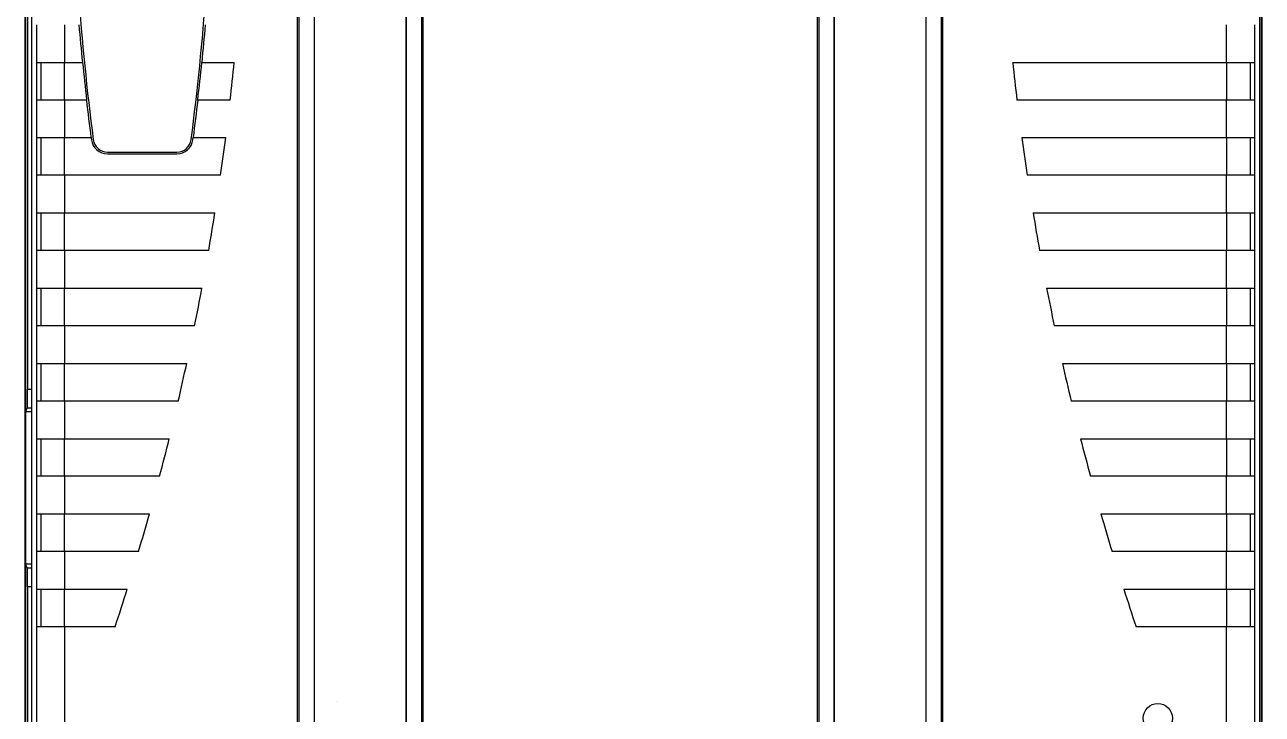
# Model space of a CAD drawing. Header units: inches. Extents: x -4 to 280, y -9 to 35.
# Drawn here: x 42.559 to 45.19, y 13.066 to 14.531 of the extents above; entities that cross this region are included whole.
import ezdxf

# ---------------------------------------------------------------- set-up
doc = ezdxf.new("R2010")
doc.units = ezdxf.units.IN
doc.header["$LTSCALE"] = 0.5
doc.header["$MEASUREMENT"] = 0
doc.set_wipeout_variables(frame=1)
doc.layers.add('204', color=7, linetype='Continuous')
doc.layers.add('IOBASE', color=177, linetype='Continuous')

# ---------------------------------------------------------------- blocks, each defined once
blk = doc.blocks.new('IC200CHS022')
at = {"layer": '204', "color": 150, "linetype": 'Continuous'}
for p, q in [((4.3713, 7.3567), (4.3713, 3.9934)), ((5.5015, 7.1237), (5.5015, 4.6161)), ((6.5985, 7.1237), (6.5985, 3.3455)), ((4.3659, 5.8766), (4.3659, 3.0802)), ((6.9959, 3.0802), (6.9959, 5.8476)), ((5.0159, 3.862), (5.0159, 5.2022)), ((5.0173, 3.8634), (5.0173, 5.2008)), ((6.1173, 3.3455), (6.1173, 5.1334)), ((5.1386, 4.6774), (5.1386, 4.7024)), ((5.1386, 4.7024), (5.1636, 4.7024)), ((5.1636, 4.7024), (5.1636, 4.6774)), ((5.2386, 4.6774), (5.2386, 4.7024)), ((5.2386, 4.7024), (5.2636, 4.7024)), ((5.2636, 4.7024), (5.2636, 4.6774)), ((5.3386, 4.6774), (5.3386, 4.7024)), ((5.3386, 4.7024), (5.3636, 4.7024)), ((5.3636, 4.7024), (5.3636, 4.6774)), ((6.2346, 4.6774), (6.2346, 4.7024)), ((6.2346, 4.7024), (6.2596, 4.7024)), ((6.2596, 4.7024), (6.2596, 4.6774)), ((6.3346, 4.6774), (6.3346, 4.7024)), ((6.3346, 4.7024), (6.3596, 4.7024)), ((6.3596, 4.7024), (6.3596, 4.6774)), ((6.4346, 4.6774), (6.4346, 4.7024)), ((6.4346, 4.7024), (6.4596, 4.7024)), ((6.4596, 4.7024), (6.4596, 4.6774)), ((5.1636, 4.6774), (5.1386, 4.6774)), ((5.2636, 4.6774), (5.2386, 4.6774)), ((5.3636, 4.6774), (5.3386, 4.6774)), ((6.2596, 4.6774), (6.2346, 4.6774)), ((6.3596, 4.6774), (6.3346, 4.6774)), ((6.4596, 4.6774), (6.4346, 4.6774)), ((5.5015, 4.6161), (5.5015, 3.8151)), ((5.1386, 4.5774), (5.1386, 4.6024)), ((5.1386, 4.6024), (5.1636, 4.6024)), ((5.1636, 4.6024), (5.1636, 4.5774)), ((5.2386, 4.5774), (5.2386, 4.6024)), ((5.2386, 4.6024), (5.2636, 4.6024)), ((5.2636, 4.6024), (5.2636, 4.5774)), ((5.3386, 4.5774), (5.3386, 4.6024)), ((5.3386, 4.6024), (5.3636, 4.6024)), ((5.3636, 4.6024), (5.3636, 4.5774)), ((6.2346, 4.5774), (6.2346, 4.6024)), ((6.2346, 4.6024), (6.2596, 4.6024)), ((6.2596, 4.6024), (6.2596, 4.5774)), ((6.3346, 4.5774), (6.3346, 4.6024)), ((6.3346, 4.6024), (6.3596, 4.6024)), ((6.3596, 4.6024), (6.3596, 4.5774)), ((6.4346, 4.5774), (6.4346, 4.6024)), ((6.4346, 4.6024), (6.4596, 4.6024)), ((6.4596, 4.6024), (6.4596, 4.5774)), ((5.1636, 4.5774), (5.1386, 4.5774)), ((5.2636, 4.5774), (5.2386, 4.5774)), ((5.3636, 4.5774), (5.3386, 4.5774)), ((6.2596, 4.5774), (6.2346, 4.5774)), ((6.3596, 4.5774), (6.3346, 4.5774)), ((6.4596, 4.5774), (6.4346, 4.5774)), ((5.1386, 4.4774), (5.1386, 4.5024)), ((5.1386, 4.5024), (5.1636, 4.5024)), ((5.1636, 4.5024), (5.1636, 4.4774)), ((5.2386, 4.4774), (5.2386, 4.5024)), ((5.2386, 4.5024), (5.2636, 4.5024)), ((5.2636, 4.5024), (5.2636, 4.4774)), ((5.3386, 4.4774), (5.3386, 4.5024)), ((5.3386, 4.5024), (5.3636, 4.5024)), ((5.3636, 4.5024), (5.3636, 4.4774)), ((6.2346, 4.4774), (6.2346, 4.5024)), ((6.2346, 4.5024), (6.2596, 4.5024)), ((6.2596, 4.5024), (6.2596, 4.4774)), ((6.3346, 4.4774), (6.3346, 4.5024)), ((6.3346, 4.5024), (6.3596, 4.5024)), ((6.3596, 4.5024), (6.3596, 4.4774)), ((6.4346, 4.4774), (6.4346, 4.5024)), ((6.4346, 4.5024), (6.4596, 4.5024)), ((6.4596, 4.5024), (6.4596, 4.4774)), ((5.1636, 4.4774), (5.1386, 4.4774)), ((5.2636, 4.4774), (5.2386, 4.4774)), ((5.3636, 4.4774), (5.3386, 4.4774)), ((6.2596, 4.4774), (6.2346, 4.4774)), ((6.3596, 4.4774), (6.3346, 4.4774)), ((6.4596, 4.4774), (6.4346, 4.4774)), ((5.1386, 4.3774), (5.1386, 4.4024)), ((5.1386, 4.4024), (5.1636, 4.4024)), ((5.1636, 4.4024), (5.1636, 4.3774)), ((5.2386, 4.3774), (5.2386, 4.4024)), ((5.2386, 4.4024), (5.2636, 4.4024)), ((5.2636, 4.4024), (5.2636, 4.3774)), ((5.3386, 4.3774), (5.3386, 4.4024)), ((5.3386, 4.4024), (5.3636, 4.4024)), ((5.3636, 4.4024), (5.3636, 4.3774)), ((6.2346, 4.3774), (6.2346, 4.4024)), ((6.2346, 4.4024), (6.2596, 4.4024)), ((6.2596, 4.4024), (6.2596, 4.3774)), ((6.3346, 4.3774), (6.3346, 4.4024)), ((6.3346, 4.4024), (6.3596, 4.4024)), ((6.3596, 4.4024), (6.3596, 4.3774)), ((6.4346, 4.3774), (6.4346, 4.4024)), ((6.4346, 4.4024), (6.4596, 4.4024)), ((6.4596, 4.4024), (6.4596, 4.3774)), ((5.1636, 4.3774), (5.1386, 4.3774)), ((5.2636, 4.3774), (5.2386, 4.3774)), ((5.3636, 4.3774), (5.3386, 4.3774)), ((6.2596, 4.3774), (6.2346, 4.3774)), ((6.3596, 4.3774), (6.3346, 4.3774)), ((6.4596, 4.3774), (6.4346, 4.3774)), ((5.1386, 4.2774), (5.1386, 4.3024)), ((5.1386, 4.3024), (5.1636, 4.3024)), ((5.1636, 4.3024), (5.1636, 4.2774)), ((5.2386, 4.2774), (5.2386, 4.3024)), ((5.2386, 4.3024), (5.2636, 4.3024)), ((5.2636, 4.3024), (5.2636, 4.2774)), ((5.3386, 4.2774), (5.3386, 4.3024)), ((5.3386, 4.3024), (5.3636, 4.3024)), ((5.3636, 4.3024), (5.3636, 4.2774)), ((6.2346, 4.2774), (6.2346, 4.3024)), ((6.2346, 4.3024), (6.2596, 4.3024)), ((6.2596, 4.3024), (6.2596, 4.2774)), ((6.3346, 4.2774), (6.3346, 4.3024)), ((6.3346, 4.3024), (6.3596, 4.3024)), ((6.3596, 4.3024), (6.3596, 4.2774)), ((6.4346, 4.2774), (6.4346, 4.3024)), ((6.4346, 4.3024), (6.4596, 4.3024)), ((6.4596, 4.3024), (6.4596, 4.2774)), ((5.1636, 4.2774), (5.1386, 4.2774)), ((5.2636, 4.2774), (5.2386, 4.2774)), ((5.3636, 4.2774), (5.3386, 4.2774)), ((6.2596, 4.2774), (6.2346, 4.2774)), ((6.3596, 4.2774), (6.3346, 4.2774)), ((6.4596, 4.2774), (6.4346, 4.2774)), ((5.1386, 4.1774), (5.1386, 4.2024)), ((5.1386, 4.2024), (5.1636, 4.2024)), ((5.1636, 4.2024), (5.1636, 4.1774)), ((5.2386, 4.1774), (5.2386, 4.2024)), ((5.2386, 4.2024), (5.2636, 4.2024)), ((5.2636, 4.2024), (5.2636, 4.1774)), ((5.3386, 4.1774), (5.3386, 4.2024)), ((5.3386, 4.2024), (5.3636, 4.2024)), ((5.3636, 4.2024), (5.3636, 4.1774)), ((6.2346, 4.1774), (6.2346, 4.2024)), ((6.2346, 4.2024), (6.2596, 4.2024)), ((6.2596, 4.2024), (6.2596, 4.1774)), ((6.3346, 4.1774), (6.3346, 4.2024)), ((6.3346, 4.2024), (6.3596, 4.2024)), ((6.3596, 4.2024), (6.3596, 4.1774)), ((6.4346, 4.1774), (6.4346, 4.2024)), ((6.4346, 4.2024), (6.4596, 4.2024)), ((6.4596, 4.2024), (6.4596, 4.1774)), ((5.1636, 4.1774), (5.1386, 4.1774)), ((5.2636, 4.1774), (5.2386, 4.1774)), ((5.3636, 4.1774), (5.3386, 4.1774)), ((6.2596, 4.1774), (6.2346, 4.1774)), ((6.3596, 4.1774), (6.3346, 4.1774)), ((6.4596, 4.1774), (6.4346, 4.1774)), ((5.1386, 4.0774), (5.1386, 4.1024)), ((5.1386, 4.1024), (5.1636, 4.1024)), ((5.1636, 4.1024), (5.1636, 4.0774)), ((5.2386, 4.0774), (5.2386, 4.1024)), ((5.2386, 4.1024), (5.2636, 4.1024)), ((5.2636, 4.1024), (5.2636, 4.0774)), ((5.3386, 4.0774), (5.3386, 4.1024)), ((5.3386, 4.1024), (5.3636, 4.1024)), ((5.3636, 4.1024), (5.3636, 4.0774)), ((6.2346, 4.0774), (6.2346, 4.1024)), ((6.2346, 4.1024), (6.2596, 4.1024)), ((6.2596, 4.1024), (6.2596, 4.0774)), ((6.3346, 4.0774), (6.3346, 4.1024)), ((6.3346, 4.1024), (6.3596, 4.1024)), ((6.3596, 4.1024), (6.3596, 4.0774)), ((6.4346, 4.0774), (6.4346, 4.1024)), ((6.4346, 4.1024), (6.4596, 4.1024)), ((6.4596, 4.1024), (6.4596, 4.0774)), ((5.1636, 4.0774), (5.1386, 4.0774)), ((5.2636, 4.0774), (5.2386, 4.0774)), ((5.3636, 4.0774), (5.3386, 4.0774)), ((6.2596, 4.0774), (6.2346, 4.0774)), ((6.3596, 4.0774), (6.3346, 4.0774)), ((6.4596, 4.0774), (6.4346, 4.0774)), ((5.1386, 3.9774), (5.1386, 4.0024)), ((5.1386, 4.0024), (5.1636, 4.0024)), ((5.1636, 4.0024), (5.1636, 3.9774)), ((5.2386, 3.9774), (5.2386, 4.0024)), ((5.2386, 4.0024), (5.2636, 4.0024)), ((5.2636, 4.0024), (5.2636, 3.9774)), ((5.3386, 3.9774), (5.3386, 4.0024)), ((5.3386, 4.0024), (5.3636, 4.0024)), ((5.3636, 4.0024), (5.3636, 3.9774)), ((6.2346, 3.9774), (6.2346, 4.0024)), ((6.2346, 4.0024), (6.2596, 4.0024)), ((6.2596, 4.0024), (6.2596, 3.9774)), ((6.3346, 3.9774), (6.3346, 4.0024)), ((6.3346, 4.0024), (6.3596, 4.0024)), ((6.3596, 4.0024), (6.3596, 3.9774)), ((6.4346, 3.9774), (6.4346, 4.0024)), ((6.4346, 4.0024), (6.4596, 4.0024)), ((6.4596, 4.0024), (6.4596, 3.9774)), ((5.1636, 3.9774), (5.1386, 3.9774)), ((5.2636, 3.9774), (5.2386, 3.9774)), ((5.3636, 3.9774), (5.3386, 3.9774)), ((6.2596, 3.9774), (6.2346, 3.9774)), ((6.3596, 3.9774), (6.3346, 3.9774)), ((6.4596, 3.9774), (6.4346, 3.9774)), ((4.3669, 3.9452), (4.371, 3.9534)), ((4.3669, 3.621), (4.3669, 3.9452)), ((5.1386, 3.8774), (5.1386, 3.9024)), ((5.1386, 3.9024), (5.1636, 3.9024)), ((5.1636, 3.9024), (5.1636, 3.8774)), ((5.2386, 3.8774), (5.2386, 3.9024)), ((5.2386, 3.9024), (5.2636, 3.9024)), ((5.2636, 3.9024), (5.2636, 3.8774)), ((5.3386, 3.8774), (5.3386, 3.9024)), ((5.3386, 3.9024), (5.3636, 3.9024)), ((5.3636, 3.9024), (5.3636, 3.8774)), ((6.2346, 3.8774), (6.2346, 3.9024)), ((6.2346, 3.9024), (6.2596, 3.9024)), ((6.2596, 3.9024), (6.2596, 3.8774)), ((6.3346, 3.8774), (6.3346, 3.9024)), ((6.3346, 3.9024), (6.3596, 3.9024)), ((6.3596, 3.9024), (6.3596, 3.8774)), ((6.4346, 3.8774), (6.4346, 3.9024)), ((6.4346, 3.9024), (6.4596, 3.9024)), ((6.4596, 3.9024), (6.4596, 3.8774)), ((5.1636, 3.8774), (5.1386, 3.8774)), ((5.2636, 3.8774), (5.2386, 3.8774)), ((5.3636, 3.8774), (5.3386, 3.8774)), ((6.2596, 3.8774), (6.2346, 3.8774)), ((6.3596, 3.8774), (6.3346, 3.8774)), ((6.4596, 3.8774), (6.4346, 3.8774)), ((4.9904, 3.8565), (5.0159, 3.862)), ((5.5015, 3.8151), (5.5015, 3.3455)), ((5.1386, 3.7774), (5.1386, 3.8024)), ((5.1386, 3.8024), (5.1636, 3.8024)), ((5.1636, 3.8024), (5.1636, 3.7774)), ((5.2386, 3.7774), (5.2386, 3.8024)), ((5.2386, 3.8024), (5.2636, 3.8024)), ((5.2636, 3.8024), (5.2636, 3.7774)), ((5.3386, 3.7774), (5.3386, 3.8024)), ((5.3386, 3.8024), (5.3636, 3.8024)), ((5.3636, 3.8024), (5.3636, 3.7774)), ((6.2346, 3.7774), (6.2346, 3.8024)), ((6.2346, 3.8024), (6.2596, 3.8024)), ((6.2596, 3.8024), (6.2596, 3.7774)), ((6.3346, 3.7774), (6.3346, 3.8024)), ((6.3346, 3.8024), (6.3596, 3.8024)), ((6.3596, 3.8024), (6.3596, 3.7774)), ((6.4346, 3.7774), (6.4346, 3.8024)), ((6.4346, 3.8024), (6.4596, 3.8024)), ((6.4596, 3.8024), (6.4596, 3.7774)), ((5.0159, 3.7772), (4.9904, 3.7827)), ((5.0159, 3.3244), (5.0159, 3.7772)), ((5.0173, 3.3455), (5.0173, 3.7758)), ((5.1636, 3.7774), (5.1386, 3.7774)), ((5.2636, 3.7774), (5.2386, 3.7774)), ((5.3636, 3.7774), (5.3386, 3.7774)), ((6.2596, 3.7774), (6.2346, 3.7774)), ((6.3596, 3.7774), (6.3346, 3.7774)), ((6.4596, 3.7774), (6.4346, 3.7774)), ((5.1386, 3.6774), (5.1386, 3.7024)), ((5.1386, 3.7024), (5.1636, 3.7024)), ((5.1636, 3.7024), (5.1636, 3.6774)), ((5.2386, 3.6774), (5.2386, 3.7024)), ((5.2386, 3.7024), (5.2636, 3.7024)), ((5.2636, 3.7024), (5.2636, 3.6774)), ((5.3386, 3.6774), (5.3386, 3.7024)), ((5.3386, 3.7024), (5.3636, 3.7024)), ((5.3636, 3.7024), (5.3636, 3.6774)), ((6.2346, 3.6774), (6.2346, 3.7024)), ((6.2346, 3.7024), (6.2596, 3.7024)), ((6.2596, 3.7024), (6.2596, 3.6774)), ((6.3346, 3.6774), (6.3346, 3.7024)), ((6.3346, 3.7024), (6.3596, 3.7024)), ((6.3596, 3.7024), (6.3596, 3.6774)), ((6.4346, 3.6774), (6.4346, 3.7024)), ((6.4346, 3.7024), (6.4596, 3.7024)), ((6.4596, 3.7024), (6.4596, 3.6774)), ((5.1636, 3.6774), (5.1386, 3.6774)), ((5.2636, 3.6774), (5.2386, 3.6774)), ((5.3636, 3.6774), (5.3386, 3.6774)), ((6.2596, 3.6774), (6.2346, 3.6774)), ((6.3596, 3.6774), (6.3346, 3.6774)), ((6.4596, 3.6774), (6.4346, 3.6774)), ((4.371, 3.6128), (4.3669, 3.621)), ((5.1386, 3.5774), (5.1386, 3.6024)), ((5.1386, 3.6024), (5.1636, 3.6024)), ((5.1636, 3.6024), (5.1636, 3.5774)), ((5.2386, 3.5774), (5.2386, 3.6024)), ((5.2386, 3.6024), (5.2636, 3.6024)), ((5.2636, 3.6024), (5.2636, 3.5774)), ((5.3386, 3.5774), (5.3386, 3.6024)), ((5.3386, 3.6024), (5.3636, 3.6024)), ((5.3636, 3.6024), (5.3636, 3.5774)), ((6.2346, 3.5774), (6.2346, 3.6024)), ((6.2346, 3.6024), (6.2596, 3.6024)), ((6.2596, 3.6024), (6.2596, 3.5774)), ((6.3346, 3.5774), (6.3346, 3.6024)), ((6.3346, 3.6024), (6.3596, 3.6024)), ((6.3596, 3.6024), (6.3596, 3.5774)), ((6.4346, 3.5774), (6.4346, 3.6024)), ((6.4346, 3.6024), (6.4596, 3.6024)), ((6.4596, 3.6024), (6.4596, 3.5774)), ((4.3713, 3.5728), (4.3713, 3.0715)), ((5.1636, 3.5774), (5.1386, 3.5774)), ((5.2636, 3.5774), (5.2386, 3.5774)), ((5.3636, 3.5774), (5.3386, 3.5774)), ((6.2596, 3.5774), (6.2346, 3.5774)), ((6.3596, 3.5774), (6.3346, 3.5774)), ((6.4596, 3.5774), (6.4346, 3.5774)), ((5.1386, 3.4774), (5.1386, 3.5024)), ((5.1386, 3.5024), (5.1636, 3.5024)), ((5.1636, 3.5024), (5.1636, 3.4774)), ((5.2386, 3.4774), (5.2386, 3.5024)), ((5.2386, 3.5024), (5.2636, 3.5024)), ((5.2636, 3.5024), (5.2636, 3.4774)), ((5.3386, 3.4774), (5.3386, 3.5024)), ((5.3386, 3.5024), (5.3636, 3.5024)), ((5.3636, 3.5024), (5.3636, 3.4774)), ((6.2346, 3.4774), (6.2346, 3.5024)), ((6.2346, 3.5024), (6.2596, 3.5024)), ((6.2596, 3.5024), (6.2596, 3.4774)), ((6.3346, 3.4774), (6.3346, 3.5024)), ((6.3346, 3.5024), (6.3596, 3.5024)), ((6.3596, 3.5024), (6.3596, 3.4774)), ((6.4346, 3.4774), (6.4346, 3.5024)), ((6.4346, 3.5024), (6.4596, 3.5024)), ((6.4596, 3.5024), (6.4596, 3.4774)), ((5.1636, 3.4774), (5.1386, 3.4774)), ((5.2636, 3.4774), (5.2386, 3.4774)), ((5.3636, 3.4774), (5.3386, 3.4774)), ((6.2596, 3.4774), (6.2346, 3.4774)), ((6.3596, 3.4774), (6.3346, 3.4774)), ((6.4596, 3.4774), (6.4346, 3.4774)), ((5.5015, 3.3455), (5.0173, 3.3455)), ((6.5985, 3.3455), (6.1173, 3.3455)), ((5.0159, 3.3244), (5.0159, 3.0686))]:
    blk.add_line(p, q, dxfattribs=at)
at = {"layer": '204', "color": 40, "linetype": 'Continuous'}
for p, q in [((5.5226, 7.1448), (5.5226, 3.3244)), ((6.6196, 7.1448), (6.6196, 3.3244)), ((5.5026, 7.1248), (5.5026, 3.3444)), ((6.5996, 7.1248), (6.5996, 3.3444)), ((5.1011, 7.0374), (5.1011, 3.5024)), ((5.4011, 3.4424), (5.4011, 7.0374)), ((6.1971, 7.0374), (6.1971, 3.5024)), ((6.4971, 3.4424), (6.4971, 7.0374)), ((4.9904, 5.2077), (4.9904, 3.8565)), ((4.9704, 3.9145), (4.9704, 5.1498)), ((6.1163, 3.3444), (6.1163, 5.1387)), ((6.0963, 3.3244), (6.0963, 5.0763)), ((4.3713, 3.9934), (4.5359, 3.9934)), ((4.5359, 3.9534), (4.5359, 3.9934)), ((4.371, 3.9534), (4.5359, 3.9534)), ((4.8813, 3.7248), (4.8813, 3.9145)), ((4.8813, 3.9145), (4.9704, 3.9145)), ((4.9013, 3.7448), (4.9013, 3.8945)), ((4.9013, 3.8945), (4.9736, 3.8945)), ((4.9736, 3.9113), (4.9736, 3.8733)), ((4.5201, 3.8673), (4.5201, 3.8681)), ((4.5201, 3.8673), (4.5501, 3.8673)), ((4.5501, 3.8673), (4.5501, 3.8681)), ((4.974, 3.8565), (4.9904, 3.8565)), ((4.9736, 3.7659), (4.9736, 3.7279)), ((4.9904, 3.7827), (4.974, 3.7827)), ((4.9904, 3.7827), (4.9904, 3.0713)), ((4.9736, 3.7448), (4.9013, 3.7448)), ((4.9704, 3.7248), (4.8813, 3.7248)), ((4.9704, 3.0715), (4.9704, 3.7248)), ((4.5359, 3.6128), (4.371, 3.6128)), ((4.5359, 3.6128), (4.5359, 3.5728)), ((4.5359, 3.5728), (4.3713, 3.5728)), ((5.1011, 3.4899), (5.1011, 3.5024)), ((5.1011, 3.5024), (5.1111, 3.5024)), ((5.1111, 3.5024), (5.1111, 3.4774)), ((6.1971, 3.4899), (6.1971, 3.5024)), ((6.1971, 3.5024), (6.2071, 3.5024)), ((6.2071, 3.5024), (6.2071, 3.4774)), ((5.1011, 3.4774), (5.1011, 3.4899)), ((5.1111, 3.4899), (5.1011, 3.4899)), ((5.1011, 3.4774), (5.1011, 3.4424)), ((5.1111, 3.4774), (5.1011, 3.4774)), ((6.1971, 3.4774), (6.1971, 3.4899)), ((6.2071, 3.4899), (6.1971, 3.4899)), ((6.1971, 3.4774), (6.1971, 3.4424)), ((6.2071, 3.4774), (6.1971, 3.4774)), ((5.1011, 3.4424), (5.4011, 3.4424)), ((6.1971, 3.4424), (6.4971, 3.4424)), ((5.5026, 3.3444), (5.0163, 3.3444)), ((6.5996, 3.3444), (6.1163, 3.3444)), ((5.5226, 3.3244), (5.0159, 3.3244)), ((6.6196, 3.3244), (6.0963, 3.3244))]:
    blk.add_line(p, q, dxfattribs=at)
at = {"layer": '204', "color": 30, "linetype": 'Continuous'}
for p, q in [((6.9935, 5.8525), (6.9935, 3.0744)), ((5.0173, 3.8634), (5.0159, 3.862)), ((5.0159, 3.7772), (5.0173, 3.7758)), ((5.0163, 3.3444), (5.0173, 3.3455)), ((5.5015, 3.3455), (5.5026, 3.3444)), ((6.1163, 3.3444), (6.1173, 3.3455)), ((6.5985, 3.3455), (6.5996, 3.3444))]:
    blk.add_line(p, q, dxfattribs=at)
at = {"layer": '204', "color": 1, "linetype": 'Continuous'}
for p, q in [((4.5359, 3.9534), (4.5359, 3.9452)), ((4.5359, 3.9452), (4.3669, 3.9452)), ((4.5359, 3.621), (4.3669, 3.621)), ((4.5359, 3.621), (4.5359, 3.6128))]:
    blk.add_line(p, q, dxfattribs=at)
at = {"layer": '204', "color": 6, "linetype": 'Continuous'}
for p, q in [((4.5509, 3.8881), (4.5209, 3.8881)), ((4.5209, 3.8881), (4.5209, 3.8681)), ((4.5209, 3.8681), (4.5509, 3.8681)), ((4.5509, 3.8881), (4.5509, 3.8681)), ((4.5509, 3.6981), (4.5209, 3.6981)), ((4.5209, 3.6981), (4.5209, 3.6781)), ((4.5509, 3.6781), (4.5509, 3.6981)), ((4.5209, 3.6781), (4.5509, 3.6781))]:
    blk.add_line(p, q, dxfattribs=at)
at = {"layer": '204', "color": 40, "linetype": 'Continuous'}
for points in [[(4.371, 3.9534), (4.371, 3.9536, 0.057449), (4.371, 3.9538, 0.011384), (4.3711, 3.9543, 0.004516), (4.3711, 3.9549, 0.002368), (4.3711, 3.9557, 0.001417), (4.3711, 3.9567, 0.000939), (4.3711, 3.9578, 0.00065), (4.3711, 3.959, 0.000464), (4.3711, 3.9604, 0.000334), (4.3712, 3.9619, 0.00024), (4.3712, 3.9636, 0.000177), (4.3712, 3.9654, 0.000131), (4.3712, 3.9673, 0.000085), (4.3712, 3.9693, 0.000031), (4.3712, 3.9714, 0.000037), (4.3712, 3.9736, 0.000092), (4.3713, 3.9759, 0.000054), (4.3713, 3.9782, -0.000064), (4.3713, 3.9803, 0.000243), (4.3713, 3.983, 0.000574), (4.3713, 3.9875, 0.000272), (4.3713, 3.9934, 0.000129)], [(4.8813, 3.9145), (4.8828, 3.9133, -0.011084), (4.8843, 3.9121, -0.012314), (4.8857, 3.9108, -0.011591), (4.887, 3.9095, -0.008675), (4.8883, 3.9081, -0.006559), (4.8895, 3.9068, -0.004635), (4.8907, 3.9054, -0.002778), (4.8918, 3.9041, -0.00043), (4.8929, 3.9028, 0.001711), (4.894, 3.9015, 0.004241), (4.8951, 3.9004, 0.005229), (4.8962, 3.8992, 0.004675), (4.8972, 3.8982, 0.004117), (4.8982, 3.8973, 0.00334), (4.899, 3.8965, 0.003492), (4.8998, 3.8958, 0.003738), (4.9006, 3.8951, 0.003805), (4.9013, 3.8945, 0.004514)], [(4.9704, 3.9145), (4.9706, 3.9143, -0.00006), (4.9708, 3.9141, -0.000099), (4.971, 3.9139, -0.000061), (4.9712, 3.9137, 0.000062), (4.9714, 3.9135, 0.000132), (4.9716, 3.9133, 0.000167), (4.9718, 3.9131, 0.000294), (4.972, 3.9129, 0.000517), (4.9722, 3.9127, 0.000397), (4.9724, 3.9125, 0.000005), (4.9726, 3.9123, 0.000812), (4.9728, 3.9121, 0.001729), (4.9732, 3.9117, 0.000862), (4.9736, 3.9113, 0.000438)], [(4.9736, 3.8733), (4.9751, 3.872, -0.003255), (4.9764, 3.8706, -0.003545), (4.9778, 3.8693, -0.00325), (4.9792, 3.8679, -0.0024), (4.9805, 3.8665, -0.00188), (4.9818, 3.8652, -0.001507), (4.983, 3.8639, -0.000939), (4.9842, 3.8626, 0.000096), (4.9853, 3.8615, 0.000139), (4.9863, 3.8604, -0.001108), (4.9872, 3.8595, 0.002403), (4.9881, 3.8585, 0.011633), (4.9891, 3.8576, 0.010958), (4.9904, 3.8565, 0.00775)], [(4.9736, 3.8733), (4.9737, 3.8715, 0.000391), (4.9737, 3.8699, 0.000424), (4.9737, 3.8682, 0.000455), (4.9737, 3.8667, 0.000488), (4.9737, 3.8652, 0.000521), (4.9737, 3.8638, 0.00054), (4.9737, 3.8625, 0.000676), (4.9738, 3.8613, 0.000974), (4.9738, 3.8603, 0.000937), (4.9738, 3.8593, 0.000337), (4.9738, 3.8585, 0.001779), (4.9739, 3.8578, 0.006573), (4.9739, 3.8571, 0.008721), (4.974, 3.8565, 0.009073)], [(4.9904, 3.8565), (4.9904, 3.8565, 0.00917), (4.9904, 3.8565, 0.009626), (4.9904, 3.8565, 0.010443), (4.9904, 3.8565, 0.011637), (4.9904, 3.8565, 0.012242), (4.9904, 3.8565, 0.012215), (4.9904, 3.8565, 0.014553), (4.9905, 3.8565, 0.018887), (4.9905, 3.8565, 0.015174), (4.9905, 3.8565, 0.004942), (4.9905, 3.8565, 0.023152), (4.9905, 3.8565, 0.042985), (4.9905, 3.8565, 0.021257), (4.9905, 3.8565, 0.011115)], [(4.974, 3.7827), (4.974, 3.7827, 0.158957), (4.9739, 3.7824, 0.02154), (4.9739, 3.782, 0.007697), (4.9739, 3.7814, 0.003989), (4.9738, 3.7807, 0.002372), (4.9738, 3.7799, 0.001566), (4.9738, 3.779, 0.001275), (4.9738, 3.7779, 0.001159), (4.9737, 3.7766, 0.000706), (4.9737, 3.7754, 0.000215), (4.9737, 3.7742, 0.000823), (4.9737, 3.7725, 0.001162), (4.9737, 3.7697, 0.000487), (4.9736, 3.7659, 0.000238)], [(4.9736, 3.7659), (4.9751, 3.7672, 0.003256), (4.9764, 3.7686, 0.003547), (4.9778, 3.7699, 0.003251), (4.9792, 3.7713, 0.002401), (4.9805, 3.7727, 0.001881), (4.9818, 3.774, 0.001508), (4.983, 3.7753, 0.00094), (4.9842, 3.7766, -0.000094), (4.9853, 3.7777, -0.000137), (4.9863, 3.7788, 0.001108), (4.9872, 3.7798, -0.002401), (4.9881, 3.7807, -0.011626), (4.9891, 3.7816, -0.010951), (4.9904, 3.7827, -0.007745)], [(4.9905, 3.7827), (4.9905, 3.7827, 0.018713), (4.9905, 3.7827, 0.01909), (4.9905, 3.7827, 0.019318), (4.9905, 3.7827, 0.019271), (4.9905, 3.7827, 0.018239), (4.9905, 3.7827, 0.016514), (4.9905, 3.7827, 0.017321), (4.9905, 3.7827, 0.019253), (4.9904, 3.7827, 0.013805), (4.9904, 3.7827, 0.004938), (4.9904, 3.7827, 0.017594), (4.9904, 3.7827, 0.026229), (4.9904, 3.7827, 0.011471), (4.9904, 3.7827, 0.005812)], [(4.8813, 3.7248), (4.8825, 3.7263, -0.011082), (4.8837, 3.7277, -0.012313), (4.8849, 3.7291, -0.011591), (4.8863, 3.7305, -0.008675), (4.8876, 3.7317, -0.006559), (4.889, 3.7329, -0.004635), (4.8903, 3.7341, -0.002778), (4.8917, 3.7353, -0.00043), (4.893, 3.7364, 0.001711), (4.8942, 3.7375, 0.004241), (4.8954, 3.7386, 0.005229), (4.8965, 3.7397, 0.004675), (4.8975, 3.7407, 0.004117), (4.8985, 3.7416, 0.00334), (4.8993, 3.7425, 0.003492), (4.9, 3.7433, 0.003736), (4.9007, 3.744, 0.003804), (4.9013, 3.7448, 0.004515)], [(4.9704, 3.7248), (4.9706, 3.725, 0.000047), (4.9708, 3.7252, 0.000085), (4.971, 3.7254, 0.000048), (4.9712, 3.7255, -0.000073), (4.9714, 3.7257, -0.000141), (4.9716, 3.7259, -0.000175), (4.9718, 3.7261, -0.000301), (4.972, 3.7263, -0.000521), (4.9722, 3.7265, -0.000401), (4.9724, 3.7267, -0.000009), (4.9726, 3.7269, -0.000812), (4.9728, 3.7271, -0.001722), (4.9732, 3.7275, -0.000858), (4.9736, 3.7279, -0.000436)], [(4.3713, 3.5728), (4.3713, 3.5755, 0.000271), (4.3713, 3.5781, 0.000302), (4.3713, 3.5807, 0.000294), (4.3713, 3.5832, 0.000237), (4.3713, 3.5856, 0.000198), (4.3713, 3.588, 0.000163), (4.3713, 3.5903, 0.000124), (4.3712, 3.5926, 0.000069), (4.3712, 3.5948, 0.00004), (4.3712, 3.5969, 0.000032), (4.3712, 3.5989, 0.000046), (4.3712, 3.6008, 0.000091), (4.3712, 3.6026, 0.000126), (4.3712, 3.6043, 0.000153), (4.3711, 3.6058, 0.000245), (4.3711, 3.6072, 0.000445), (4.3711, 3.6085, 0.000448), (4.3711, 3.6095, 0.000102), (4.3711, 3.6105, 0.001005), (4.3711, 3.6113, 0.00397), (4.371, 3.6121, 0.005062), (4.371, 3.6128, 0.005081)], [(5.0163, 3.3444), (5.0162, 3.3443, 0.083192), (5.0162, 3.344, 0.015814), (5.0162, 3.3435, 0.006162), (5.0161, 3.3428, 0.003318), (5.0161, 3.3419, 0.002027), (5.0161, 3.3409, 0.001363), (5.0161, 3.3397, 0.001132), (5.016, 3.3384, 0.001053), (5.016, 3.3369, 0.000652), (5.016, 3.3355, 0.000192), (5.016, 3.3341, 0.000784), (5.016, 3.3321, 0.001157), (5.0159, 3.3288, 0.000496), (5.0159, 3.3244, 0.000243)], [(5.5026, 3.3444), (5.5027, 3.3443, 0.009858), (5.503, 3.344, 0.000795), (5.5034, 3.3435, 0.001271), (5.504, 3.3428, 0.003011), (5.5047, 3.3421, 0.00349), (5.5055, 3.3412, 0.003837), (5.5065, 3.3402, 0.004349), (5.5075, 3.3392, 0.005366), (5.5086, 3.3382, 0.005254), (5.5098, 3.3371, 0.004453), (5.511, 3.336, 0.002518), (5.5123, 3.3349, -0.000992), (5.5136, 3.3337, -0.000868), (5.5149, 3.3325, 0.002461), (5.5161, 3.3315, -0.006307), (5.5176, 3.33, -0.017406), (5.5198, 3.3277, -0.008738), (5.5226, 3.3244, -0.004181)], [(6.1163, 3.3444), (6.1161, 3.3443, 0.00895), (6.1158, 3.344, 0.000605), (6.1153, 3.3436, 0.001198), (6.1147, 3.343, 0.002977), (6.1139, 3.3423, 0.003471), (6.113, 3.3415, 0.003825), (6.1121, 3.3406, 0.004342), (6.1111, 3.3395, 0.005363), (6.11, 3.3384, 0.005253), (6.1089, 3.3373, 0.004453), (6.1078, 3.336, 0.002519), (6.1067, 3.3347, -0.00099), (6.1055, 3.3334, -0.000867), (6.1044, 3.3321, 0.00246), (6.1033, 3.3309, -0.006303), (6.1019, 3.3294, -0.017399), (6.0995, 3.3272, -0.008734), (6.0963, 3.3244, -0.00418)], [(6.5996, 3.3444), (6.5997, 3.3443, 0.00955), (6.6, 3.344, 0.000733), (6.6004, 3.3435, 0.001247), (6.601, 3.3428, 0.002999), (6.6017, 3.3421, 0.003483), (6.6025, 3.3412, 0.003833), (6.6035, 3.3402, 0.004347), (6.6045, 3.3392, 0.005365), (6.6056, 3.3382, 0.005253), (6.6068, 3.3371, 0.004452), (6.608, 3.336, 0.002517), (6.6093, 3.3349, -0.000994), (6.6106, 3.3337, -0.000869), (6.6119, 3.3325, 0.002461), (6.6131, 3.3315, -0.006309), (6.6146, 3.33, -0.017412), (6.6168, 3.3277, -0.008741), (6.6196, 3.3244, -0.004183)]]:
    blk.add_lwpolyline(points, format="xyb", dxfattribs=at)
for centre, radius, start, end in [((4.5359, 3.7831), 0.2103, 270, 90), ((4.5359, 3.7831), 0.1703, 270, 90), ((4.5201, 3.7819), 0.0853, 90, 129.6429), ((4.5501, 3.7819), 0.0853, 338.7786, 90)]:
    blk.add_arc(centre, radius, start, end, dxfattribs=at)
at = {"layer": '204', "color": 1, "linetype": 'Continuous'}
blk.add_arc((4.5359, 3.7831), 0.1621, 270, 90, dxfattribs=at)
at = {"layer": '204', "color": 6, "linetype": 'Continuous'}
for centre, radius, start, end in [((4.5209, 3.7831), 0.105, 90, 270), ((4.5209, 3.7831), 0.085, 90, 270), ((4.5509, 3.7831), 0.105, 269.9997, 90), ((4.5509, 3.7831), 0.085, 270, 90)]:
    blk.add_arc(centre, radius, start, end, dxfattribs=at)
blk = doc.blocks.new('IC200ALG240')
at = {"layer": 'IOBASE'}
for p, q in [((-2.105, 1.305), (2.105, 1.305)), ((-1.755, 1.295), (-2.095, 1.295)), ((-1.675, 1.295), (-1.755, 1.295)), ((-1.755, 1.235), (-1.755, 1.295)), ((-1.675, 1.295), (-1.675, 1.235)), ((-1.595, 1.295), (-1.675, 1.295)), ((-1.515, 1.295), (-1.595, 1.295)), ((-1.595, 1.235), (-1.595, 1.295)), ((-1.435, 1.295), (-1.515, 1.295)), ((-1.515, 1.295), (-1.515, 1.235)), ((-1.435, 1.235), (-1.435, 1.295)), ((-1.355, 1.295), (-1.435, 1.295)), ((-1.275, 1.295), (-1.355, 1.295)), ((-1.355, 1.295), (-1.355, 1.235)), ((-1.275, 1.235), (-1.275, 1.295)), ((-1.195, 1.295), (-1.275, 1.295)), ((-1.115, 1.295), (-1.195, 1.295)), ((-1.195, 1.295), (-1.195, 1.235)), ((-1.115, 1.235), (-1.115, 1.295)), ((-1.035, 1.295), (-1.115, 1.295)), ((-0.955, 1.295), (-1.035, 1.295)), ((-1.035, 1.295), (-1.035, 1.235)), ((-0.875, 1.295), (-0.955, 1.295)), ((-0.955, 1.235), (-0.955, 1.295)), ((-0.875, 1.295), (-0.875, 1.235)), ((-0.795, 1.295), (-0.875, 1.295)), ((-0.715, 1.295), (-0.795, 1.295)), ((-0.795, 1.235), (-0.795, 1.295)), ((-0.715, 1.295), (-0.715, 1.235)), ((-0.635, 1.295), (-0.715, 1.295)), ((-0.555, 1.295), (-0.635, 1.295)), ((-0.635, 1.235), (-0.635, 1.295)), ((-0.475, 1.295), (-0.555, 1.295)), ((-0.555, 1.295), (-0.555, 1.235)), ((-1.755, 1.285), (-1.675, 1.285)), ((-1.595, 1.285), (-1.515, 1.285)), ((-1.435, 1.285), (-1.355, 1.285)), ((-1.275, 1.285), (-1.195, 1.285)), ((-1.115, 1.285), (-1.035, 1.285)), ((-0.955, 1.285), (-0.875, 1.285)), ((-0.795, 1.285), (-0.715, 1.285)), ((-0.635, 1.285), (-0.555, 1.285)), ((-1.755, 1.235), (-2.095, 1.235)), ((-1.755, 1.235), (-1.675, 1.235)), ((-1.755, 1.1276), (-1.755, 1.235)), ((-1.675, 1.235), (-1.675, 1.102)), ((-1.595, 1.235), (-1.675, 1.235)), ((-1.595, 1.0778), (-1.595, 1.235)), ((-1.595, 1.235), (-1.515, 1.235)), ((-1.435, 1.235), (-1.515, 1.235)), ((-1.515, 1.235), (-1.515, 1.0548)), ((-1.435, 1.0331), (-1.435, 1.235)), ((-1.435, 1.235), (-1.355, 1.235)), ((-1.355, 1.235), (-1.355, 1.0126)), ((-1.275, 1.235), (-1.355, 1.235)), ((-1.275, 0.9934), (-1.275, 1.235)), ((-1.275, 1.235), (-1.195, 1.235)), ((-1.115, 1.235), (-1.195, 1.235)), ((-1.195, 1.235), (-1.195, 0.9754)), ((-1.115, 0.9586), (-1.115, 1.235)), ((-1.115, 1.235), (-1.035, 1.235)), ((-1.035, 1.235), (-1.035, 0.943)), ((-0.955, 1.235), (-1.035, 1.235)), ((-0.955, 0.9287), (-0.955, 1.235)), ((-0.955, 1.235), (-0.875, 1.235)), ((-0.875, 1.235), (-0.875, 0.9155)), ((-0.795, 1.235), (-0.875, 1.235)), ((-0.795, 0.9034), (-0.795, 1.235)), ((-0.795, 1.235), (-0.715, 1.235)), ((-0.715, 1.235), (-0.715, 1.1789)), ((-0.635, 1.235), (-0.715, 1.235)), ((-0.635, 1.235), (-0.555, 1.235)), ((-0.635, 1.1886), (-0.635, 1.235)), ((-0.555, 1.235), (-0.555, 1.1972)), ((-0.475, 1.235), (-0.555, 1.235)), ((-0.635, 1.1886), (-0.635, 1.1881)), ((-0.555, 1.1967), (-0.555, 1.1972)), ((-0.715, 1.1784), (-0.7194, 1.1778)), ((-0.715, 1.1784), (-0.715, 1.1789)), ((-0.7495, 1.1436), (-0.7495, 0.9964)), ((-0.7458, 1.1436), (-0.7458, 0.9964)), ((-0.7194, 0.9622), (-0.715, 0.9616)), ((-0.715, 0.9611), (-0.715, 0.9616)), ((-0.715, 0.9611), (-0.715, 0.8926)), ((-0.635, 0.9519), (-0.635, 0.9514)), ((-0.635, 0.8829), (-0.635, 0.9514)), ((-0.555, 0.9428), (-0.555, 0.9433)), ((-0.555, 0.9428), (-0.555, 0.8743)), ((-2.0531, 0.7396), (2.0481, 0.7396)), ((-2.05, 0.7365), (2.045, 0.7365)), ((2.013, 0.7045), (-2.018, 0.7045)), ((-2.017, 0.7035), (0.2375, 0.7035)), ((-1.9141, 0.656), (-1.9136, 0.656)), ((-1.9136, 0.656), (-1.9136, 0.656)), ((-2.018, 0.5085), (2.013, 0.5085)), ((-0.3425, 0.5095), (-2.017, 0.5095)), ((2.045, 0.4765), (-2.05, 0.4765)), ((2.0481, 0.4734), (-2.0531, 0.4734)), ((-2.0531, -0.3654), (2.0481, -0.3654)), ((2.045, -0.3685), (-2.05, -0.3685)), ((2.013, -0.4005), (-2.018, -0.4005)), ((-2.017, -0.4015), (0.2375, -0.4015)), ((-2.018, -0.5965), (2.013, -0.5965)), ((-0.3425, -0.5955), (-2.017, -0.5955)), ((2.045, -0.6285), (-2.05, -0.6285)), ((2.0481, -0.6316), (-2.0531, -0.6316)), ((-0.555, -0.7804), (-0.555, -1.235)), ((-0.795, -1.235), (-0.795, -0.8113)), ((-0.715, -0.7998), (-0.715, -1.235)), ((-0.635, -1.235), (-0.635, -0.7896)), ((-0.955, -1.235), (-0.955, -0.8377)), ((-0.875, -0.8239), (-0.875, -1.235)), ((-1.035, -0.8527), (-1.035, -1.235)), ((-1.195, -0.8863), (-1.195, -1.235)), ((-1.115, -1.235), (-1.115, -0.8689)), ((-1.275, -1.235), (-1.275, -0.9049)), ((-1.435, -1.235), (-1.435, -0.9458)), ((-1.355, -0.9247), (-1.355, -1.235)), ((-1.515, -0.9681), (-1.515, -1.235)), ((-1.595, -1.235), (-1.595, -0.9918)), ((-1.675, -1.0167), (-1.675, -1.235)), ((-1.755, -1.235), (-1.755, -1.0429)), ((-2.095, -1.235), (-1.755, -1.235)), ((-1.675, -1.235), (-1.755, -1.235)), ((-1.755, -1.295), (-1.755, -1.235)), ((-1.675, -1.235), (-1.595, -1.235)), ((-1.675, -1.235), (-1.675, -1.295)), ((-1.515, -1.235), (-1.595, -1.235)), ((-1.595, -1.295), (-1.595, -1.235)), ((-1.515, -1.235), (-1.435, -1.235)), ((-1.515, -1.235), (-1.515, -1.295)), ((-1.355, -1.235), (-1.435, -1.235)), ((-1.435, -1.295), (-1.435, -1.235)), ((-1.355, -1.235), (-1.275, -1.235)), ((-1.355, -1.235), (-1.355, -1.295)), ((-1.195, -1.235), (-1.275, -1.235)), ((-1.275, -1.295), (-1.275, -1.235)), ((-1.195, -1.235), (-1.115, -1.235)), ((-1.195, -1.235), (-1.195, -1.295)), ((-1.035, -1.235), (-1.115, -1.235)), ((-1.115, -1.295), (-1.115, -1.235)), ((-1.035, -1.235), (-0.955, -1.235)), ((-1.035, -1.235), (-1.035, -1.295)), ((-0.875, -1.235), (-0.955, -1.235)), ((-0.955, -1.295), (-0.955, -1.235)), ((-0.875, -1.235), (-0.795, -1.235)), ((-0.875, -1.235), (-0.875, -1.295)), ((-0.715, -1.235), (-0.795, -1.235)), ((-0.795, -1.295), (-0.795, -1.235)), ((-0.715, -1.235), (-0.635, -1.235)), ((-0.715, -1.235), (-0.715, -1.295)), ((-0.555, -1.235), (-0.635, -1.235)), ((-0.635, -1.295), (-0.635, -1.235)), ((-0.555, -1.235), (-0.475, -1.235)), ((-0.555, -1.235), (-0.555, -1.295)), ((-1.675, -1.285), (-1.755, -1.285)), ((-1.515, -1.285), (-1.595, -1.285)), ((-1.355, -1.285), (-1.435, -1.285)), ((-1.195, -1.285), (-1.275, -1.285)), ((-1.035, -1.285), (-1.115, -1.285)), ((-0.875, -1.285), (-0.955, -1.285)), ((-0.715, -1.285), (-0.795, -1.285)), ((-0.555, -1.285), (-0.635, -1.285)), ((2.105, -1.305), (-2.105, -1.305)), ((-2.095, -1.295), (-1.755, -1.295)), ((-1.755, -1.295), (-1.675, -1.295)), ((-1.675, -1.295), (-1.595, -1.295)), ((-1.595, -1.295), (-1.515, -1.295)), ((-1.515, -1.295), (-1.435, -1.295)), ((-1.435, -1.295), (-1.355, -1.295)), ((-1.355, -1.295), (-1.275, -1.295)), ((-1.275, -1.295), (-1.195, -1.295)), ((-1.195, -1.295), (-1.115, -1.295)), ((-1.115, -1.295), (-1.035, -1.295)), ((-1.035, -1.295), (-0.955, -1.295)), ((-0.955, -1.295), (-0.875, -1.295)), ((-0.875, -1.295), (-0.795, -1.295)), ((-0.795, -1.295), (-0.715, -1.295)), ((-0.715, -1.295), (-0.635, -1.295)), ((-0.635, -1.295), (-0.555, -1.295)), ((-0.555, -1.295), (-0.475, -1.295))]:
    blk.add_line(p, q, dxfattribs=at)
blk.add_circle((-1.949, -1.089), 0.031, dxfattribs=at)
for centre, radius, start, end in [((0.005, -4.425), 5.6458, 94.1645, 97.3672), ((0.005, -4.425), 5.65, 96.5041, 97.3213), ((0.005, -4.425), 5.6495, 95.6888, 96.5047), ((0.005, -4.425), 5.65, 94.8735, 95.6882), ((-0.715, 1.1436), 0.0345, 97.3672, 180), ((-0.715, 1.1436), 0.0308, 97.3672, 180), ((0.005, 6.4965), 5.65, 251.8501, 252.7018), ((0.005, 6.4965), 5.65, 253.5495, 254.3936), ((0.005, 6.4965), 5.65, 255.2343, 256.0716), ((0.005, 6.4965), 5.65, 256.906, 257.7376), ((-0.715, 0.9964), 0.0345, 180, 262.6328), ((-0.715, 0.9964), 0.0308, 180, 262.6328), ((0.005, 6.4965), 5.65, 258.5665, 259.393), ((0.005, 6.565), 5.6458, 262.6328, 265.8355), ((0.005, 6.565), 5.65, 262.6787, 263.4959), ((0.005, 6.565), 5.6495, 263.4953, 264.3112), ((0.005, 6.4965), 5.65, 260.2173, 261.0396), ((0.005, 6.565), 5.65, 264.3118, 265.1265), ((0.005, 6.4965), 5.65, 261.8599, 262.6787), ((0.005, 6.4965), 5.65, 263.4959, 264.3118), ((0.045, -6.3985), 5.65, 96.096, 96.9125), ((0.045, -6.3985), 5.65, 97.7305, 98.55), ((0.045, -6.3985), 5.65, 99.3713, 100.1946), ((0.045, -6.3985), 5.65, 101.0199, 101.8476), ((0.045, -6.3985), 5.65, 102.6778, 103.5108), ((0.045, -6.3985), 5.65, 104.3466, 105.1856), ((0.045, -6.3985), 5.65, 106.0279, 106.8739), ((0.045, -6.3985), 5.65, 107.7236, 108.5773)]:
    blk.add_arc(centre, radius, start, end, dxfattribs=at)

msp = doc.modelspace()

# ---------------------------------------------------------------- block references
for p in [(35.56538, 9.76334), (38.19364, 9.76334)]:
    msp.add_blockref('IC200CHS022', p)

# ---------------------------------------------------------------- next in the draw order: wipeouts: each hides what was drawn before it
msp.add_wipeout([(42.63357, 17.17144), (42.57357, 17.11144), (42.57357, 12.90144), (42.63357, 12.84144), (45.12357, 12.84144), (45.18357, 12.90144), (45.18357, 17.11144), (45.12357, 17.17144)])

# ---------------------------------------------------------------- next in the draw order: block references
at = {"rotation": 90}
msp.add_blockref('IC200ALG240', (43.87857, 15.00644), dxfattribs=at)

doc.saveas('drawing.dxf')
